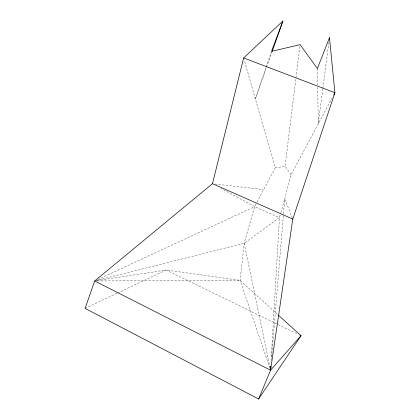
<?xml version="1.0" encoding="UTF-8"?>
<svg xmlns="http://www.w3.org/2000/svg" width="420" height="420" viewBox="0 0 420 420"><rect width="100%" height="100%" fill="white"/><g stroke="black" fill="none" stroke-linecap="round" stroke-linejoin="round"><path stroke-width="0.32" stroke-dasharray="2.1 1.58" d="M271.11 360.376L279.457 217.623L280.691 213.229M271.614 357.168L283.437 214.436M283.49 213.785L284.729 198.791L291.039 174.667L332.441 97.314M269.908 368.34L240.125 280.366L244.198 243.264L254.651 206.661L256.709 202.676M291.039 174.667L285.07 166.178L300.08 44.651M322.817 88.856L318.26 123.811L317.693 87.402M322.901 88.211L328.892 42.252M280.865 212.599L284.729 198.791L292.304 217.859M266.038 67.426L255.365 98.884L266.306 67.977M266.248 66.812L271.273 52.007M266.527 67.363L271.997 51.907M257.003 202.104L275.121 167.953L244.198 59.834M95.319 280.802L244.198 243.264L279.457 217.623L254.651 206.661L221.015 188.365M85.092 308.395L117.033 293.276M117.621 292.997L166.121 270.034L240.125 280.366L277.825 314.627M97.661 279.578L254.651 206.661M275.121 167.953L285.07 166.178M96.616 280.665L166.121 270.034L298.079 334.273M97.303 280.949L240.125 280.366M215.045 184.013L263.471 189.583M244.198 243.264L269.871 366.996M317.399 68.549L317.651 84.803"/><path stroke-width="0.63" d="M272.213 51.287L282.938 21L243.658 57.95L212.468 183.713L94.684 280.959L85.092 308.395L258.61 399L270.538 370.199L270.611 368.891M270.69 367.584L270.764 366.272M94.684 280.959L270.538 370.199L270.858 366.293M329.312 39.018L329.48 37.721L317.399 68.549L300.08 44.651L271.483 51.392L282.938 21M278.308 315.063L301.024 335.706L270.538 370.199L292.777 219.051L334.908 92.705L329.48 37.721M333.674 95.009L334.908 92.705L243.658 57.95M258.61 399L301.024 335.706L299.849 335.134M212.468 183.713L292.777 219.051M270.27 368.918L270.538 370.199"/></g></svg>
